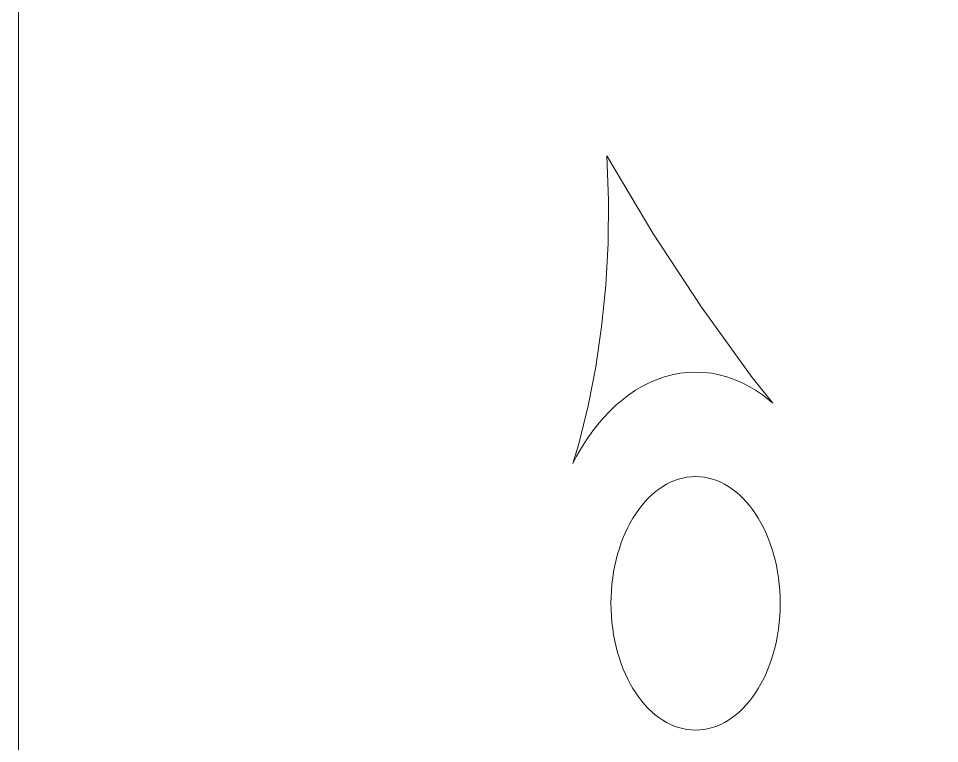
# Model space of a CAD drawing. Header units: centimetres. Extents: x -9.1 to 5.1, y -12.3 to 13.3.
# Drawn here: x -9.094 to -7.214, y -7.039 to -5.559 of the extents above; entities that cross this region are included whole.
import ezdxf

# ---------------------------------------------------------------- set-up
doc = ezdxf.new("R2010")
doc.units = ezdxf.units.CM
doc.header["$MEASUREMENT"] = 0
doc.layers.add('layer 1', color=7, linetype='Continuous')

msp = doc.modelspace()

# ---------------------------------------------------------------- linework, layer by layer
at = {"layer": 'layer 1', "color": 242, "lineweight": 9}
for points, knots in [([(5.08841, -12.32848), (5.08841, -12.32848), (-9.09402, -12.32848), (-9.09402, -12.32848), (-9.09402, -12.32848), (-9.09402, -12.32848), (-9.09402, 0.32731), (-9.09402, 0.32731), (-9.09402, 0.32731), (-9.09402, 0.32731), (5.0911, 0.32731), (5.0911, 0.32731), (5.0911, 0.32731), (5.0911, 0.32731), (5.0911, -12.32848), (5.0911, -12.32848), (5.0911, -12.32848), (5.0911, -12.32848), (5.08841, -12.32848), (5.08841, -12.32848)], [0, 0, 0, 0, 0.1666667, 0.1666667, 0.1666667, 0.1666667, 0.3333333, 0.3333333, 0.3333333, 0.3333333, 0.5, 0.5, 0.5, 0.5, 0.6666667, 0.6666667, 0.6666667, 0.6666667, 1, 1, 1, 1]), ([(-7.96286, -6.46751), (-7.96286, -6.46751), (-7.95078, -6.42719), (-7.95078, -6.42719), (-7.95078, -6.42719), (-7.95078, -6.42719), (-7.93172, -6.35011), (-7.93172, -6.35011), (-7.93172, -6.35011), (-7.93172, -6.35011), (-7.91603, -6.27051), (-7.91603, -6.27051), (-7.91603, -6.27051), (-7.91603, -6.27051), (-7.90387, -6.18852), (-7.90387, -6.18852), (-7.90387, -6.18852), (-7.90387, -6.18852), (-7.89537, -6.1043), (-7.89537, -6.1043), (-7.89537, -6.1043), (-7.89537, -6.1043), (-7.89068, -6.01801), (-7.89068, -6.01801), (-7.89068, -6.01801), (-7.89068, -6.01801), (-7.88997, -5.92981), (-7.88997, -5.92981), (-7.88997, -5.92981), (-7.88997, -5.92981), (-7.89338, -5.83984), (-7.89338, -5.83984), (-7.89338, -5.83984), (-7.89338, -5.83984), (-7.79921, -5.99775), (-7.79921, -5.99775), (-7.79921, -5.99775), (-7.79921, -5.99775), (-7.70024, -6.14845), (-7.70024, -6.14845), (-7.70024, -6.14845), (-7.70024, -6.14845), (-7.59669, -6.29169), (-7.59669, -6.29169), (-7.59669, -6.29169), (-7.59669, -6.29169), (-7.55481, -6.34429), (-7.55481, -6.34429), (-7.55481, -6.34429), (-7.55481, -6.34429), (-7.56216, -6.33795), (-7.56216, -6.33795), (-7.56216, -6.33795), (-7.56216, -6.33795), (-7.57573, -6.32753), (-7.57573, -6.32753), (-7.57573, -6.32753), (-7.57573, -6.32753), (-7.58969, -6.31806), (-7.58969, -6.31806), (-7.58969, -6.31806), (-7.58969, -6.31806), (-7.60398, -6.3096), (-7.60398, -6.3096), (-7.60398, -6.3096), (-7.60398, -6.3096), (-7.6186, -6.30218), (-7.6186, -6.30218), (-7.6186, -6.30218), (-7.6186, -6.30218), (-7.63355, -6.29582), (-7.63355, -6.29582), (-7.63355, -6.29582), (-7.63355, -6.29582), (-7.64877, -6.29054), (-7.64877, -6.29054), (-7.64877, -6.29054), (-7.64877, -6.29054), (-7.66427, -6.28639), (-7.66427, -6.28639), (-7.66427, -6.28639), (-7.66427, -6.28639), (-7.68002, -6.28338), (-7.68002, -6.28338), (-7.68002, -6.28338), (-7.68002, -6.28338), (-7.69599, -6.28156), (-7.69599, -6.28156), (-7.69599, -6.28156), (-7.69599, -6.28156), (-7.71219, -6.28094), (-7.71219, -6.28094), (-7.71219, -6.28094), (-7.71219, -6.28094), (-7.72838, -6.28156), (-7.72838, -6.28156), (-7.72838, -6.28156), (-7.72838, -6.28156), (-7.74436, -6.28338), (-7.74436, -6.28338), (-7.74436, -6.28338), (-7.74436, -6.28338), (-7.76011, -6.28639), (-7.76011, -6.28639), (-7.76011, -6.28639), (-7.76011, -6.28639), (-7.77561, -6.29054), (-7.77561, -6.29054), (-7.77561, -6.29054), (-7.77561, -6.29054), (-7.79083, -6.29582), (-7.79083, -6.29582), (-7.79083, -6.29582), (-7.79083, -6.29582), (-7.80577, -6.30218), (-7.80577, -6.30218), (-7.80577, -6.30218), (-7.80577, -6.30218), (-7.8204, -6.3096), (-7.8204, -6.3096), (-7.8204, -6.3096), (-7.8204, -6.3096), (-7.8347, -6.31806), (-7.8347, -6.31806), (-7.8347, -6.31806), (-7.8347, -6.31806), (-7.84864, -6.32753), (-7.84864, -6.32753), (-7.84864, -6.32753), (-7.84864, -6.32753), (-7.86221, -6.33795), (-7.86221, -6.33795), (-7.86221, -6.33795), (-7.86221, -6.33795), (-7.87541, -6.34932), (-7.87541, -6.34932), (-7.87541, -6.34932), (-7.87541, -6.34932), (-7.88817, -6.3616), (-7.88817, -6.3616), (-7.88817, -6.3616), (-7.88817, -6.3616), (-7.90053, -6.37477), (-7.90053, -6.37477), (-7.90053, -6.37477), (-7.90053, -6.37477), (-7.91243, -6.38878), (-7.91243, -6.38878), (-7.91243, -6.38878), (-7.91243, -6.38878), (-7.92385, -6.40362), (-7.92385, -6.40362), (-7.92385, -6.40362), (-7.92385, -6.40362), (-7.93479, -6.41925), (-7.93479, -6.41925), (-7.93479, -6.41925), (-7.93479, -6.41925), (-7.94523, -6.43564), (-7.94523, -6.43564), (-7.94523, -6.43564), (-7.94523, -6.43564), (-7.95513, -6.45277), (-7.95513, -6.45277), (-7.95513, -6.45277), (-7.95513, -6.45277), (-7.96286, -6.46751), (-7.96286, -6.46751)], [0, 0, 0, 0, 0.0232558, 0.0232558, 0.0232558, 0.0232558, 0.0465116, 0.0465116, 0.0465116, 0.0465116, 0.0697674, 0.0697674, 0.0697674, 0.0697674, 0.0930233, 0.0930233, 0.0930233, 0.0930233, 0.1162791, 0.1162791, 0.1162791, 0.1162791, 0.1395349, 0.1395349, 0.1395349, 0.1395349, 0.1627907, 0.1627907, 0.1627907, 0.1627907, 0.1860465, 0.1860465, 0.1860465, 0.1860465, 0.2093023, 0.2093023, 0.2093023, 0.2093023, 0.2325581, 0.2325581, 0.2325581, 0.2325581, 0.255814, 0.255814, 0.255814, 0.255814, 0.2790698, 0.2790698, 0.2790698, 0.2790698, 0.3023256, 0.3023256, 0.3023256, 0.3023256, 0.3255814, 0.3255814, 0.3255814, 0.3255814, 0.3488372, 0.3488372, 0.3488372, 0.3488372, 0.372093, 0.372093, 0.372093, 0.372093, 0.3953488, 0.3953488, 0.3953488, 0.3953488, 0.4186047, 0.4186047, 0.4186047, 0.4186047, 0.4418605, 0.4418605, 0.4418605, 0.4418605, 0.4651163, 0.4651163, 0.4651163, 0.4651163, 0.4883721, 0.4883721, 0.4883721, 0.4883721, 0.5116279, 0.5116279, 0.5116279, 0.5116279, 0.5348837, 0.5348837, 0.5348837, 0.5348837, 0.5581395, 0.5581395, 0.5581395, 0.5581395, 0.5813953, 0.5813953, 0.5813953, 0.5813953, 0.6046512, 0.6046512, 0.6046512, 0.6046512, 0.627907, 0.627907, 0.627907, 0.627907, 0.6511628, 0.6511628, 0.6511628, 0.6511628, 0.6744186, 0.6744186, 0.6744186, 0.6744186, 0.6976744, 0.6976744, 0.6976744, 0.6976744, 0.7209302, 0.7209302, 0.7209302, 0.7209302, 0.744186, 0.744186, 0.744186, 0.744186, 0.7674419, 0.7674419, 0.7674419, 0.7674419, 0.7906977, 0.7906977, 0.7906977, 0.7906977, 0.8139535, 0.8139535, 0.8139535, 0.8139535, 0.8372093, 0.8372093, 0.8372093, 0.8372093, 0.8604651, 0.8604651, 0.8604651, 0.8604651, 0.8837209, 0.8837209, 0.8837209, 0.8837209, 0.9069767, 0.9069767, 0.9069767, 0.9069767, 0.9302326, 0.9302326, 0.9302326, 0.9302326, 0.9534884, 0.9534884, 0.9534884, 0.9534884, 1, 1, 1, 1]), ([(-7.53955, -6.75285), (-7.53955, -6.75285), (-7.53979, -6.76616), (-7.53979, -6.76616), (-7.53979, -6.76616), (-7.53979, -6.76616), (-7.54045, -6.77929), (-7.54045, -6.77929), (-7.54045, -6.77929), (-7.54045, -6.77929), (-7.54154, -6.79222), (-7.54154, -6.79222), (-7.54154, -6.79222), (-7.54154, -6.79222), (-7.54306, -6.80496), (-7.54306, -6.80496), (-7.54306, -6.80496), (-7.54306, -6.80496), (-7.545, -6.81747), (-7.545, -6.81747), (-7.545, -6.81747), (-7.545, -6.81747), (-7.54732, -6.82974), (-7.54732, -6.82974), (-7.54732, -6.82974), (-7.54732, -6.82974), (-7.55003, -6.84175), (-7.55003, -6.84175), (-7.55003, -6.84175), (-7.55003, -6.84175), (-7.55313, -6.8535), (-7.55313, -6.8535), (-7.55313, -6.8535), (-7.55313, -6.8535), (-7.55658, -6.86496), (-7.55658, -6.86496), (-7.55658, -6.86496), (-7.55658, -6.86496), (-7.5604, -6.87611), (-7.5604, -6.87611), (-7.5604, -6.87611), (-7.5604, -6.87611), (-7.56457, -6.88695), (-7.56457, -6.88695), (-7.56457, -6.88695), (-7.56457, -6.88695), (-7.56906, -6.89745), (-7.56906, -6.89745), (-7.56906, -6.89745), (-7.56906, -6.89745), (-7.57388, -6.9076), (-7.57388, -6.9076), (-7.57388, -6.9076), (-7.57388, -6.9076), (-7.57899, -6.91737), (-7.57899, -6.91737), (-7.57899, -6.91737), (-7.57899, -6.91737), (-7.58443, -6.92676), (-7.58443, -6.92676), (-7.58443, -6.92676), (-7.58443, -6.92676), (-7.59014, -6.93574), (-7.59014, -6.93574), (-7.59014, -6.93574), (-7.59014, -6.93574), (-7.59614, -6.94432), (-7.59614, -6.94432), (-7.59614, -6.94432), (-7.59614, -6.94432), (-7.60242, -6.95245), (-7.60242, -6.95245), (-7.60242, -6.95245), (-7.60242, -6.95245), (-7.60894, -6.96014), (-7.60894, -6.96014), (-7.60894, -6.96014), (-7.60894, -6.96014), (-7.6157, -6.96735), (-7.6157, -6.96735), (-7.6157, -6.96735), (-7.6157, -6.96735), (-7.62271, -6.97409), (-7.62271, -6.97409), (-7.62271, -6.97409), (-7.62271, -6.97409), (-7.62995, -6.98033), (-7.62995, -6.98033), (-7.62995, -6.98033), (-7.62995, -6.98033), (-7.63737, -6.98604), (-7.63737, -6.98604), (-7.63737, -6.98604), (-7.63737, -6.98604), (-7.64502, -6.99122), (-7.64502, -6.99122), (-7.64502, -6.99122), (-7.64502, -6.99122), (-7.65286, -6.99586), (-7.65286, -6.99586), (-7.65286, -6.99586), (-7.65286, -6.99586), (-7.66088, -6.99992), (-7.66088, -6.99992), (-7.66088, -6.99992), (-7.66088, -6.99992), (-7.66907, -7.00342), (-7.66907, -7.00342), (-7.66907, -7.00342), (-7.66907, -7.00342), (-7.67743, -7.00631), (-7.67743, -7.00631), (-7.67743, -7.00631), (-7.67743, -7.00631), (-7.68592, -7.00858), (-7.68592, -7.00858), (-7.68592, -7.00858), (-7.68592, -7.00858), (-7.69456, -7.01023), (-7.69456, -7.01023), (-7.69456, -7.01023), (-7.69456, -7.01023), (-7.7033, -7.01123), (-7.7033, -7.01123), (-7.7033, -7.01123), (-7.7033, -7.01123), (-7.71219, -7.01157), (-7.71219, -7.01157), (-7.71219, -7.01157), (-7.71219, -7.01157), (-7.72107, -7.01123), (-7.72107, -7.01123), (-7.72107, -7.01123), (-7.72107, -7.01123), (-7.72983, -7.01023), (-7.72983, -7.01023), (-7.72983, -7.01023), (-7.72983, -7.01023), (-7.73846, -7.00858), (-7.73846, -7.00858), (-7.73846, -7.00858), (-7.73846, -7.00858), (-7.74696, -7.00631), (-7.74696, -7.00631), (-7.74696, -7.00631), (-7.74696, -7.00631), (-7.75531, -7.00342), (-7.75531, -7.00342), (-7.75531, -7.00342), (-7.75531, -7.00342), (-7.7635, -6.99992), (-7.7635, -6.99992), (-7.7635, -6.99992), (-7.7635, -6.99992), (-7.77152, -6.99586), (-7.77152, -6.99586), (-7.77152, -6.99586), (-7.77152, -6.99586), (-7.77935, -6.99122), (-7.77935, -6.99122), (-7.77935, -6.99122), (-7.77935, -6.99122), (-7.787, -6.98604), (-7.787, -6.98604), (-7.787, -6.98604), (-7.787, -6.98604), (-7.79444, -6.98033), (-7.79444, -6.98033), (-7.79444, -6.98033), (-7.79444, -6.98033), (-7.80168, -6.97409), (-7.80168, -6.97409), (-7.80168, -6.97409), (-7.80168, -6.97409), (-7.80867, -6.96735), (-7.80867, -6.96735), (-7.80867, -6.96735), (-7.80867, -6.96735), (-7.81544, -6.96014), (-7.81544, -6.96014), (-7.81544, -6.96014), (-7.81544, -6.96014), (-7.82197, -6.95245), (-7.82197, -6.95245), (-7.82197, -6.95245), (-7.82197, -6.95245), (-7.82823, -6.94432), (-7.82823, -6.94432), (-7.82823, -6.94432), (-7.82823, -6.94432), (-7.83423, -6.93574), (-7.83423, -6.93574), (-7.83423, -6.93574), (-7.83423, -6.93574), (-7.83994, -6.92676), (-7.83994, -6.92676), (-7.83994, -6.92676), (-7.83994, -6.92676), (-7.84538, -6.91737), (-7.84538, -6.91737), (-7.84538, -6.91737), (-7.84538, -6.91737), (-7.85051, -6.9076), (-7.85051, -6.9076), (-7.85051, -6.9076), (-7.85051, -6.9076), (-7.85531, -6.89745), (-7.85531, -6.89745), (-7.85531, -6.89745), (-7.85531, -6.89745), (-7.85981, -6.88695), (-7.85981, -6.88695), (-7.85981, -6.88695), (-7.85981, -6.88695), (-7.86397, -6.87611), (-7.86397, -6.87611), (-7.86397, -6.87611), (-7.86397, -6.87611), (-7.86779, -6.86496), (-7.86779, -6.86496), (-7.86779, -6.86496), (-7.86779, -6.86496), (-7.87126, -6.8535), (-7.87126, -6.8535), (-7.87126, -6.8535), (-7.87126, -6.8535), (-7.87434, -6.84175), (-7.87434, -6.84175), (-7.87434, -6.84175), (-7.87434, -6.84175), (-7.87706, -6.82974), (-7.87706, -6.82974), (-7.87706, -6.82974), (-7.87706, -6.82974), (-7.87938, -6.81747), (-7.87938, -6.81747), (-7.87938, -6.81747), (-7.87938, -6.81747), (-7.88131, -6.80496), (-7.88131, -6.80496), (-7.88131, -6.80496), (-7.88131, -6.80496), (-7.88282, -6.79222), (-7.88282, -6.79222), (-7.88282, -6.79222), (-7.88282, -6.79222), (-7.88393, -6.77929), (-7.88393, -6.77929), (-7.88393, -6.77929), (-7.88393, -6.77929), (-7.88461, -6.76616), (-7.88461, -6.76616), (-7.88461, -6.76616), (-7.88461, -6.76616), (-7.88483, -6.75285), (-7.88483, -6.75285), (-7.88483, -6.75285), (-7.88483, -6.75285), (-7.88461, -6.73955), (-7.88461, -6.73955), (-7.88461, -6.73955), (-7.88461, -6.73955), (-7.88393, -6.72643), (-7.88393, -6.72643), (-7.88393, -6.72643), (-7.88393, -6.72643), (-7.88282, -6.71348), (-7.88282, -6.71348), (-7.88282, -6.71348), (-7.88282, -6.71348), (-7.88131, -6.70074), (-7.88131, -6.70074), (-7.88131, -6.70074), (-7.88131, -6.70074), (-7.87938, -6.68823), (-7.87938, -6.68823), (-7.87938, -6.68823), (-7.87938, -6.68823), (-7.87706, -6.67597), (-7.87706, -6.67597), (-7.87706, -6.67597), (-7.87706, -6.67597), (-7.87434, -6.66395), (-7.87434, -6.66395), (-7.87434, -6.66395), (-7.87434, -6.66395), (-7.87126, -6.6522), (-7.87126, -6.6522), (-7.87126, -6.6522), (-7.87126, -6.6522), (-7.86779, -6.64074), (-7.86779, -6.64074), (-7.86779, -6.64074), (-7.86779, -6.64074), (-7.86397, -6.62959), (-7.86397, -6.62959), (-7.86397, -6.62959), (-7.86397, -6.62959), (-7.85981, -6.61875), (-7.85981, -6.61875), (-7.85981, -6.61875), (-7.85981, -6.61875), (-7.85531, -6.60826), (-7.85531, -6.60826), (-7.85531, -6.60826), (-7.85531, -6.60826), (-7.85051, -6.59812), (-7.85051, -6.59812), (-7.85051, -6.59812), (-7.85051, -6.59812), (-7.84538, -6.58833), (-7.84538, -6.58833), (-7.84538, -6.58833), (-7.84538, -6.58833), (-7.83994, -6.57895), (-7.83994, -6.57895), (-7.83994, -6.57895), (-7.83994, -6.57895), (-7.83423, -6.56996), (-7.83423, -6.56996), (-7.83423, -6.56996), (-7.83423, -6.56996), (-7.82823, -6.5614), (-7.82823, -6.5614), (-7.82823, -6.5614), (-7.82823, -6.5614), (-7.82197, -6.55326), (-7.82197, -6.55326), (-7.82197, -6.55326), (-7.82197, -6.55326), (-7.81544, -6.54558), (-7.81544, -6.54558), (-7.81544, -6.54558), (-7.81544, -6.54558), (-7.80867, -6.53835), (-7.80867, -6.53835), (-7.80867, -6.53835), (-7.80867, -6.53835), (-7.80168, -6.53163), (-7.80168, -6.53163), (-7.80168, -6.53163), (-7.80168, -6.53163), (-7.79444, -6.52539), (-7.79444, -6.52539), (-7.79444, -6.52539), (-7.79444, -6.52539), (-7.78701, -6.51967), (-7.78701, -6.51967), (-7.78701, -6.51967), (-7.78701, -6.51967), (-7.77935, -6.51448), (-7.77935, -6.51448), (-7.77935, -6.51448), (-7.77935, -6.51448), (-7.77152, -6.50985), (-7.77152, -6.50985), (-7.77152, -6.50985), (-7.77152, -6.50985), (-7.7635, -6.50578), (-7.7635, -6.50578), (-7.7635, -6.50578), (-7.7635, -6.50578), (-7.75531, -6.50229), (-7.75531, -6.50229), (-7.75531, -6.50229), (-7.75531, -6.50229), (-7.74696, -6.49939), (-7.74696, -6.49939), (-7.74696, -6.49939), (-7.74696, -6.49939), (-7.73846, -6.49712), (-7.73846, -6.49712), (-7.73846, -6.49712), (-7.73846, -6.49712), (-7.72983, -6.49547), (-7.72983, -6.49547), (-7.72983, -6.49547), (-7.72983, -6.49547), (-7.72107, -6.49447), (-7.72107, -6.49447), (-7.72107, -6.49447), (-7.72107, -6.49447), (-7.71219, -6.49413), (-7.71219, -6.49413), (-7.71219, -6.49413), (-7.71219, -6.49413), (-7.7033, -6.49447), (-7.7033, -6.49447), (-7.7033, -6.49447), (-7.7033, -6.49447), (-7.69456, -6.49547), (-7.69456, -6.49547), (-7.69456, -6.49547), (-7.69456, -6.49547), (-7.68592, -6.49712), (-7.68592, -6.49712), (-7.68592, -6.49712), (-7.68592, -6.49712), (-7.67743, -6.49939), (-7.67743, -6.49939), (-7.67743, -6.49939), (-7.67743, -6.49939), (-7.66908, -6.50229), (-7.66908, -6.50229), (-7.66908, -6.50229), (-7.66908, -6.50229), (-7.66088, -6.50578), (-7.66088, -6.50578), (-7.66088, -6.50578), (-7.66088, -6.50578), (-7.65286, -6.50985), (-7.65286, -6.50985), (-7.65286, -6.50985), (-7.65286, -6.50985), (-7.64502, -6.51449), (-7.64502, -6.51449), (-7.64502, -6.51449), (-7.64502, -6.51449), (-7.63737, -6.51967), (-7.63737, -6.51967), (-7.63737, -6.51967), (-7.63737, -6.51967), (-7.62995, -6.52539), (-7.62995, -6.52539), (-7.62995, -6.52539), (-7.62995, -6.52539), (-7.62271, -6.53163), (-7.62271, -6.53163), (-7.62271, -6.53163), (-7.62271, -6.53163), (-7.6157, -6.53835), (-7.6157, -6.53835), (-7.6157, -6.53835), (-7.6157, -6.53835), (-7.60894, -6.54558), (-7.60894, -6.54558), (-7.60894, -6.54558), (-7.60894, -6.54558), (-7.60242, -6.55325), (-7.60242, -6.55325), (-7.60242, -6.55325), (-7.60242, -6.55325), (-7.59614, -6.56139), (-7.59614, -6.56139), (-7.59614, -6.56139), (-7.59614, -6.56139), (-7.59014, -6.56996), (-7.59014, -6.56996), (-7.59014, -6.56996), (-7.59014, -6.56996), (-7.58444, -6.57895), (-7.58444, -6.57895), (-7.58444, -6.57895), (-7.58444, -6.57895), (-7.57899, -6.58833), (-7.57899, -6.58833), (-7.57899, -6.58833), (-7.57899, -6.58833), (-7.57388, -6.59811), (-7.57388, -6.59811), (-7.57388, -6.59811), (-7.57388, -6.59811), (-7.56906, -6.60826), (-7.56906, -6.60826), (-7.56906, -6.60826), (-7.56906, -6.60826), (-7.56457, -6.61875), (-7.56457, -6.61875), (-7.56457, -6.61875), (-7.56457, -6.61875), (-7.56042, -6.62959), (-7.56042, -6.62959), (-7.56042, -6.62959), (-7.56042, -6.62959), (-7.55658, -6.64075), (-7.55658, -6.64075), (-7.55658, -6.64075), (-7.55658, -6.64075), (-7.55313, -6.6522), (-7.55313, -6.6522), (-7.55313, -6.6522), (-7.55313, -6.6522), (-7.55003, -6.66395), (-7.55003, -6.66395), (-7.55003, -6.66395), (-7.55003, -6.66395), (-7.54732, -6.67596), (-7.54732, -6.67596), (-7.54732, -6.67596), (-7.54732, -6.67596), (-7.545, -6.68823), (-7.545, -6.68823), (-7.545, -6.68823), (-7.545, -6.68823), (-7.54307, -6.70074), (-7.54307, -6.70074), (-7.54307, -6.70074), (-7.54307, -6.70074), (-7.54154, -6.71348), (-7.54154, -6.71348), (-7.54154, -6.71348), (-7.54154, -6.71348), (-7.54045, -6.72642), (-7.54045, -6.72642), (-7.54045, -6.72642), (-7.54045, -6.72642), (-7.53979, -6.73955), (-7.53979, -6.73955), (-7.53979, -6.73955), (-7.53979, -6.73955), (-7.53955, -6.75285), (-7.53955, -6.75285)], [0, 0, 0, 0, 0.0077519, 0.0077519, 0.0077519, 0.0077519, 0.0155039, 0.0155039, 0.0155039, 0.0155039, 0.0232558, 0.0232558, 0.0232558, 0.0232558, 0.0310078, 0.0310078, 0.0310078, 0.0310078, 0.0387597, 0.0387597, 0.0387597, 0.0387597, 0.0465116, 0.0465116, 0.0465116, 0.0465116, 0.0542636, 0.0542636, 0.0542636, 0.0542636, 0.0620155, 0.0620155, 0.0620155, 0.0620155, 0.0697674, 0.0697674, 0.0697674, 0.0697674, 0.0775194, 0.0775194, 0.0775194, 0.0775194, 0.0852713, 0.0852713, 0.0852713, 0.0852713, 0.0930233, 0.0930233, 0.0930233, 0.0930233, 0.1007752, 0.1007752, 0.1007752, 0.1007752, 0.1085271, 0.1085271, 0.1085271, 0.1085271, 0.1162791, 0.1162791, 0.1162791, 0.1162791, 0.124031, 0.124031, 0.124031, 0.124031, 0.1317829, 0.1317829, 0.1317829, 0.1317829, 0.1395349, 0.1395349, 0.1395349, 0.1395349, 0.1472868, 0.1472868, 0.1472868, 0.1472868, 0.1550388, 0.1550388, 0.1550388, 0.1550388, 0.1627907, 0.1627907, 0.1627907, 0.1627907, 0.1705426, 0.1705426, 0.1705426, 0.1705426, 0.1782946, 0.1782946, 0.1782946, 0.1782946, 0.1860465, 0.1860465, 0.1860465, 0.1860465, 0.1937984, 0.1937984, 0.1937984, 0.1937984, 0.2015504, 0.2015504, 0.2015504, 0.2015504, 0.2093023, 0.2093023, 0.2093023, 0.2093023, 0.2170543, 0.2170543, 0.2170543, 0.2170543, 0.2248062, 0.2248062, 0.2248062, 0.2248062, 0.2325581, 0.2325581, 0.2325581, 0.2325581, 0.2403101, 0.2403101, 0.2403101, 0.2403101, 0.248062, 0.248062, 0.248062, 0.248062, 0.255814, 0.255814, 0.255814, 0.255814, 0.2635659, 0.2635659, 0.2635659, 0.2635659, 0.2713178, 0.2713178, 0.2713178, 0.2713178, 0.2790698, 0.2790698, 0.2790698, 0.2790698, 0.2868217, 0.2868217, 0.2868217, 0.2868217, 0.2945736, 0.2945736, 0.2945736, 0.2945736, 0.3023256, 0.3023256, 0.3023256, 0.3023256, 0.3100775, 0.3100775, 0.3100775, 0.3100775, 0.3178295, 0.3178295, 0.3178295, 0.3178295, 0.3255814, 0.3255814, 0.3255814, 0.3255814, 0.3333333, 0.3333333, 0.3333333, 0.3333333, 0.3410853, 0.3410853, 0.3410853, 0.3410853, 0.3488372, 0.3488372, 0.3488372, 0.3488372, 0.3565891, 0.3565891, 0.3565891, 0.3565891, 0.3643411, 0.3643411, 0.3643411, 0.3643411, 0.372093, 0.372093, 0.372093, 0.372093, 0.379845, 0.379845, 0.379845, 0.379845, 0.3875969, 0.3875969, 0.3875969, 0.3875969, 0.3953488, 0.3953488, 0.3953488, 0.3953488, 0.4031008, 0.4031008, 0.4031008, 0.4031008, 0.4108527, 0.4108527, 0.4108527, 0.4108527, 0.4186047, 0.4186047, 0.4186047, 0.4186047, 0.4263566, 0.4263566, 0.4263566, 0.4263566, 0.4341085, 0.4341085, 0.4341085, 0.4341085, 0.4418605, 0.4418605, 0.4418605, 0.4418605, 0.4496124, 0.4496124, 0.4496124, 0.4496124, 0.4573643, 0.4573643, 0.4573643, 0.4573643, 0.4651163, 0.4651163, 0.4651163, 0.4651163, 0.4728682, 0.4728682, 0.4728682, 0.4728682, 0.4806202, 0.4806202, 0.4806202, 0.4806202, 0.4883721, 0.4883721, 0.4883721, 0.4883721, 0.496124, 0.496124, 0.496124, 0.496124, 0.503876, 0.503876, 0.503876, 0.503876, 0.5116279, 0.5116279, 0.5116279, 0.5116279, 0.5193798, 0.5193798, 0.5193798, 0.5193798, 0.5271318, 0.5271318, 0.5271318, 0.5271318, 0.5348837, 0.5348837, 0.5348837, 0.5348837, 0.5426357, 0.5426357, 0.5426357, 0.5426357, 0.5503876, 0.5503876, 0.5503876, 0.5503876, 0.5581395, 0.5581395, 0.5581395, 0.5581395, 0.5658915, 0.5658915, 0.5658915, 0.5658915, 0.5736434, 0.5736434, 0.5736434, 0.5736434, 0.5813953, 0.5813953, 0.5813953, 0.5813953, 0.5891473, 0.5891473, 0.5891473, 0.5891473, 0.5968992, 0.5968992, 0.5968992, 0.5968992, 0.6046512, 0.6046512, 0.6046512, 0.6046512, 0.6124031, 0.6124031, 0.6124031, 0.6124031, 0.620155, 0.620155, 0.620155, 0.620155, 0.627907, 0.627907, 0.627907, 0.627907, 0.6356589, 0.6356589, 0.6356589, 0.6356589, 0.6434109, 0.6434109, 0.6434109, 0.6434109, 0.6511628, 0.6511628, 0.6511628, 0.6511628, 0.6589147, 0.6589147, 0.6589147, 0.6589147, 0.6666667, 0.6666667, 0.6666667, 0.6666667, 0.6744186, 0.6744186, 0.6744186, 0.6744186, 0.6821705, 0.6821705, 0.6821705, 0.6821705, 0.6899225, 0.6899225, 0.6899225, 0.6899225, 0.6976744, 0.6976744, 0.6976744, 0.6976744, 0.7054264, 0.7054264, 0.7054264, 0.7054264, 0.7131783, 0.7131783, 0.7131783, 0.7131783, 0.7209302, 0.7209302, 0.7209302, 0.7209302, 0.7286822, 0.7286822, 0.7286822, 0.7286822, 0.7364341, 0.7364341, 0.7364341, 0.7364341, 0.744186, 0.744186, 0.744186, 0.744186, 0.751938, 0.751938, 0.751938, 0.751938, 0.7596899, 0.7596899, 0.7596899, 0.7596899, 0.7674419, 0.7674419, 0.7674419, 0.7674419, 0.7751938, 0.7751938, 0.7751938, 0.7751938, 0.7829457, 0.7829457, 0.7829457, 0.7829457, 0.7906977, 0.7906977, 0.7906977, 0.7906977, 0.7984496, 0.7984496, 0.7984496, 0.7984496, 0.8062016, 0.8062016, 0.8062016, 0.8062016, 0.8139535, 0.8139535, 0.8139535, 0.8139535, 0.8217054, 0.8217054, 0.8217054, 0.8217054, 0.8294574, 0.8294574, 0.8294574, 0.8294574, 0.8372093, 0.8372093, 0.8372093, 0.8372093, 0.8449612, 0.8449612, 0.8449612, 0.8449612, 0.8527132, 0.8527132, 0.8527132, 0.8527132, 0.8604651, 0.8604651, 0.8604651, 0.8604651, 0.8682171, 0.8682171, 0.8682171, 0.8682171, 0.875969, 0.875969, 0.875969, 0.875969, 0.8837209, 0.8837209, 0.8837209, 0.8837209, 0.8914729, 0.8914729, 0.8914729, 0.8914729, 0.8992248, 0.8992248, 0.8992248, 0.8992248, 0.9069767, 0.9069767, 0.9069767, 0.9069767, 0.9147287, 0.9147287, 0.9147287, 0.9147287, 0.9224806, 0.9224806, 0.9224806, 0.9224806, 0.9302326, 0.9302326, 0.9302326, 0.9302326, 0.9379845, 0.9379845, 0.9379845, 0.9379845, 0.9457364, 0.9457364, 0.9457364, 0.9457364, 0.9534884, 0.9534884, 0.9534884, 0.9534884, 0.9612403, 0.9612403, 0.9612403, 0.9612403, 0.9689922, 0.9689922, 0.9689922, 0.9689922, 0.9767442, 0.9767442, 0.9767442, 0.9767442, 0.9844961, 0.9844961, 0.9844961, 0.9844961, 1, 1, 1, 1])]:
    msp.add_open_spline(points, degree=3, knots=knots, dxfattribs=at)

doc.saveas('drawing.dxf')
